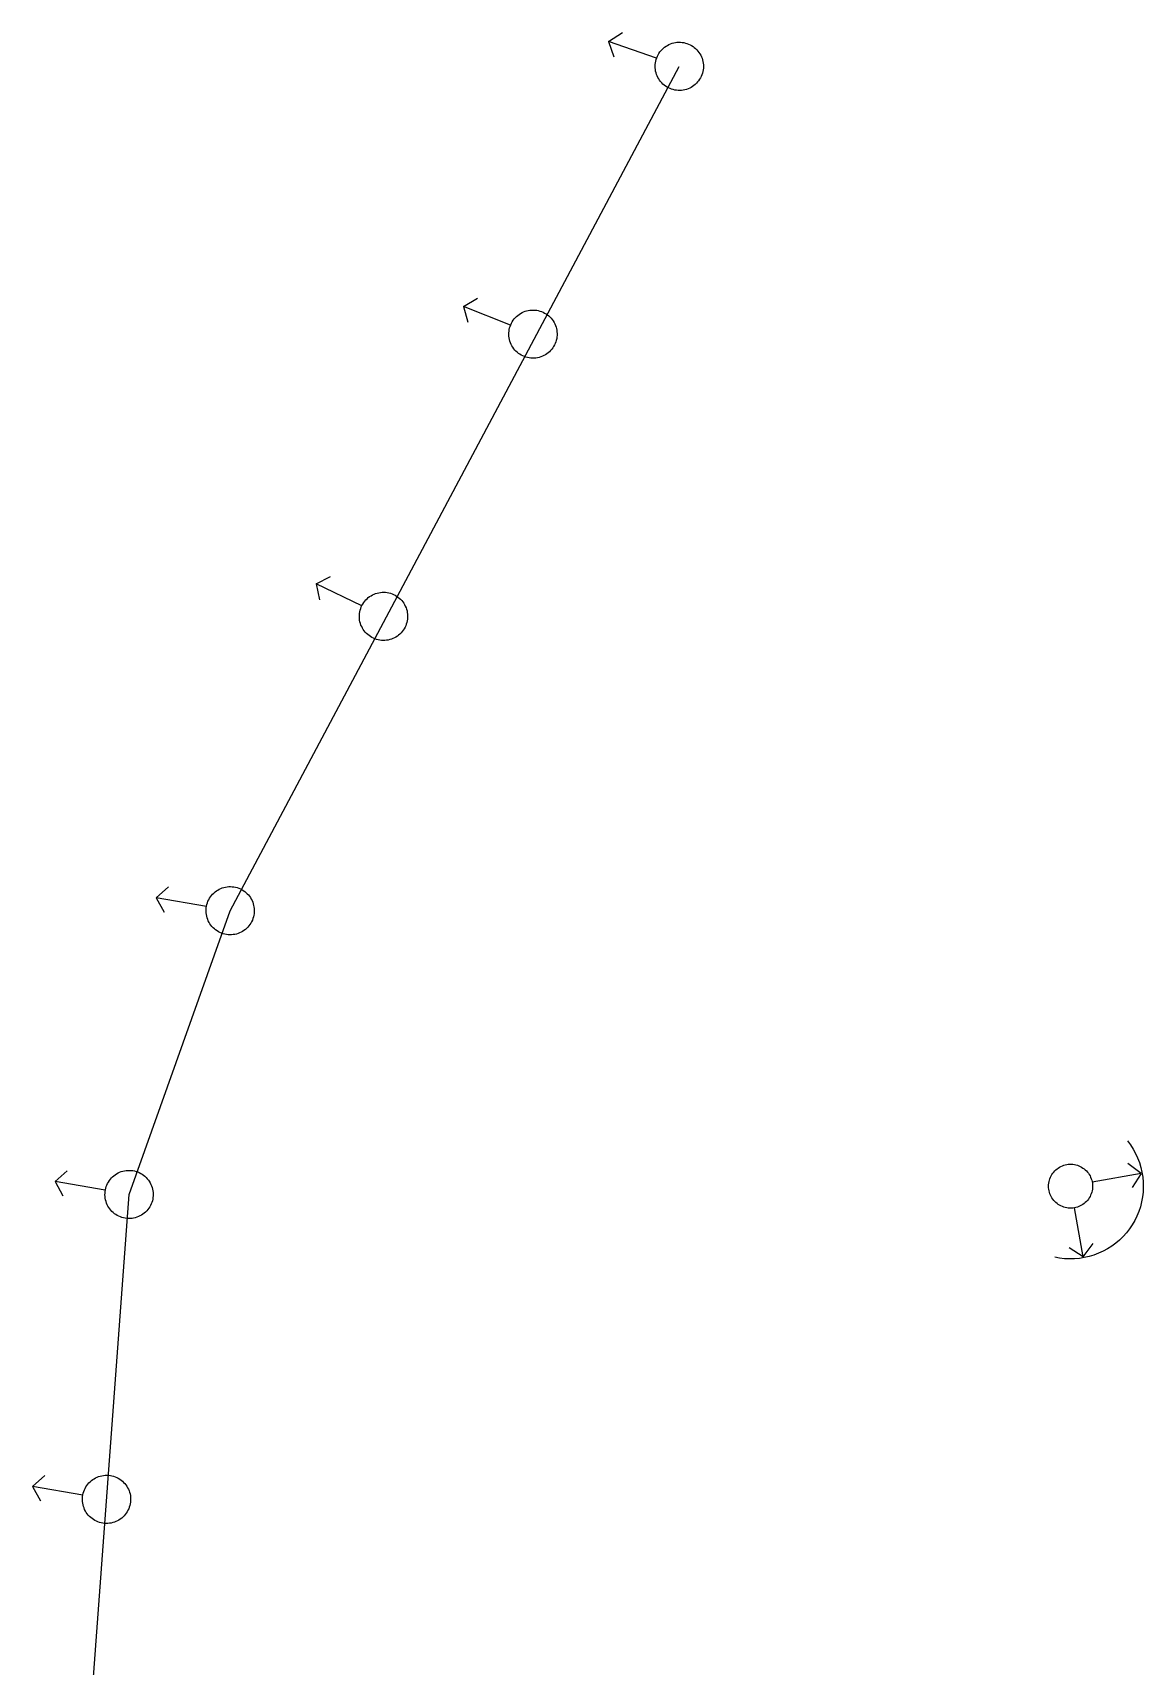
# Model space of a CAD drawing. Header units: inches. Extents: x 21905 to 29562, y 37649 to 43473.
# Drawn here: x 24341.4 to 24484.9, y 40447.8 to 40659.1 of the extents above; entities that cross this region are included whole.
import ezdxf

# ---------------------------------------------------------------- set-up
doc = ezdxf.new("R2010")
doc.units = ezdxf.units.IN
doc.header["$MEASUREMENT"] = 0

msp = doc.modelspace()

# ---------------------------------------------------------------- linework, layer by layer
for points in [[(24415.78, 40657.93), (24417.56, 40659.06)], [(24415.78, 40657.93), (24417.56, 40659.06)], [(24421.98, 40655.75), (24415.78, 40657.93)], [(24415.78, 40657.93), (24416.46, 40655.93)], [(24421.98, 40655.75), (24415.78, 40657.93)], [(24415.78, 40657.93), (24416.46, 40655.93)], [(24422.65, 40652.56), (24422.51, 40652.73), (24422.38, 40652.9), (24422.26, 40653.08), (24422.15, 40653.27), (24422.06, 40653.47), (24421.98, 40653.67), (24421.91, 40653.88), (24421.86, 40654.09), (24421.83, 40654.3), (24421.81, 40654.52), (24421.8, 40654.74), (24421.81, 40654.95), (24421.84, 40655.17), (24421.88, 40655.38), (24421.93, 40655.59), (24422, 40655.8), (24422.08, 40656), (24422.18, 40656.2), (24422.29, 40656.38), (24422.42, 40656.56), (24422.55, 40656.73), (24422.7, 40656.89), (24422.86, 40657.04), (24423.02, 40657.18), (24423.2, 40657.31), (24423.39, 40657.42), (24423.58, 40657.52), (24423.78, 40657.61), (24423.99, 40657.68), (24424.2, 40657.74), (24424.41, 40657.78), (24424.62, 40657.81), (24424.84, 40657.82), (24425.06, 40657.82), (24425.28, 40657.8), (24425.49, 40657.77), (24425.7, 40657.72), (24425.91, 40657.66), (24426.12, 40657.58), (24426.31, 40657.49), (24426.5, 40657.39), (24426.69, 40657.27), (24426.86, 40657.14), (24427.03, 40657), (24427.18, 40656.85), (24427.33, 40656.68), (24427.46, 40656.51), (24427.58, 40656.33), (24427.69, 40656.14), (24427.78, 40655.94), (24427.86, 40655.74), (24427.92, 40655.53), (24427.97, 40655.32), (24428.01, 40655.11), (24428.03, 40654.89), (24428.03, 40654.67), (24428.03, 40654.46), (24428, 40654.24), (24427.96, 40654.03), (24427.91, 40653.82), (24427.84, 40653.61), (24427.75, 40653.41), (24427.66, 40653.21), (24427.54, 40653.03), (24427.42, 40652.85), (24427.29, 40652.68), (24427.14, 40652.52), (24426.98, 40652.37), (24426.81, 40652.23), (24426.63, 40652.1), (24426.45, 40651.99), (24426.26, 40651.89), (24426.06, 40651.8), (24425.85, 40651.73), (24425.64, 40651.67), (24425.43, 40651.63), (24425.21, 40651.6), (24425, 40651.59), (24424.78, 40651.59), (24424.56, 40651.61), (24424.35, 40651.64), (24424.13, 40651.69), (24423.93, 40651.75), (24423.72, 40651.83), (24423.52, 40651.92), (24423.33, 40652.02), (24423.15, 40652.14), (24422.97, 40652.27), (24422.81, 40652.41), (24422.65, 40652.56)], [(24422.65, 40652.56), (24422.51, 40652.73), (24422.38, 40652.9), (24422.26, 40653.08), (24422.15, 40653.27), (24422.06, 40653.47), (24421.98, 40653.67), (24421.91, 40653.88), (24421.86, 40654.09), (24421.83, 40654.3), (24421.81, 40654.52), (24421.8, 40654.74), (24421.81, 40654.95), (24421.84, 40655.17), (24421.88, 40655.38), (24421.93, 40655.59), (24422, 40655.8), (24422.08, 40656), (24422.18, 40656.2), (24422.29, 40656.38), (24422.42, 40656.56), (24422.55, 40656.73), (24422.7, 40656.89), (24422.86, 40657.04), (24423.02, 40657.18), (24423.2, 40657.31), (24423.39, 40657.42), (24423.58, 40657.52), (24423.78, 40657.61), (24423.99, 40657.68), (24424.2, 40657.74), (24424.41, 40657.78), (24424.62, 40657.81), (24424.84, 40657.82), (24425.06, 40657.82), (24425.28, 40657.8), (24425.49, 40657.77), (24425.7, 40657.72), (24425.91, 40657.66), (24426.12, 40657.58), (24426.31, 40657.49), (24426.5, 40657.39), (24426.69, 40657.27), (24426.86, 40657.14), (24427.03, 40657), (24427.18, 40656.85), (24427.33, 40656.68), (24427.46, 40656.51), (24427.58, 40656.33), (24427.69, 40656.14), (24427.78, 40655.94), (24427.86, 40655.74), (24427.92, 40655.53), (24427.97, 40655.32), (24428.01, 40655.11), (24428.03, 40654.89), (24428.03, 40654.67), (24428.03, 40654.46), (24428, 40654.24), (24427.96, 40654.03), (24427.91, 40653.82), (24427.84, 40653.61), (24427.75, 40653.41), (24427.66, 40653.21), (24427.54, 40653.03), (24427.42, 40652.85), (24427.29, 40652.68), (24427.14, 40652.52), (24426.98, 40652.37), (24426.81, 40652.23), (24426.63, 40652.1), (24426.45, 40651.99), (24426.26, 40651.89), (24426.06, 40651.8), (24425.85, 40651.73), (24425.64, 40651.67), (24425.43, 40651.63), (24425.21, 40651.6), (24425, 40651.59), (24424.78, 40651.59), (24424.56, 40651.61), (24424.35, 40651.64), (24424.13, 40651.69), (24423.93, 40651.75), (24423.72, 40651.83), (24423.52, 40651.92), (24423.33, 40652.02), (24423.15, 40652.14), (24422.97, 40652.27), (24422.81, 40652.41), (24422.65, 40652.56)], [(24342.7, 40358.43), (24353.81, 40508.85), (24366.88, 40545.54), (24424.92, 40654.7)], [(24342.7, 40358.43), (24353.81, 40508.85), (24366.88, 40545.54), (24424.92, 40654.7)], [(24397.01, 40623.67), (24398.83, 40624.73)], [(24397.01, 40623.67), (24398.83, 40624.73)], [(24403.11, 40621.24), (24397.01, 40623.67)], [(24397.01, 40623.67), (24397.61, 40621.65)], [(24403.11, 40621.24), (24397.01, 40623.67)], [(24397.01, 40623.67), (24397.61, 40621.65)], [(24403.66, 40618.03), (24403.52, 40618.2), (24403.4, 40618.38), (24403.28, 40618.57), (24403.19, 40618.76), (24403.1, 40618.96), (24403.03, 40619.17), (24402.97, 40619.38), (24402.93, 40619.59), (24402.9, 40619.81), (24402.89, 40620.02), (24402.89, 40620.24), (24402.91, 40620.46), (24402.95, 40620.67), (24402.99, 40620.88), (24403.06, 40621.09), (24403.14, 40621.3), (24403.23, 40621.49), (24403.33, 40621.68), (24403.45, 40621.87), (24403.58, 40622.04), (24403.72, 40622.2), (24403.88, 40622.36), (24404.04, 40622.5), (24404.21, 40622.63), (24404.4, 40622.75), (24404.59, 40622.86), (24404.78, 40622.95), (24404.99, 40623.03), (24405.19, 40623.09), (24405.4, 40623.14), (24405.62, 40623.18), (24405.84, 40623.2), (24406.05, 40623.2), (24406.27, 40623.19), (24406.49, 40623.16), (24406.7, 40623.12), (24406.91, 40623.07), (24407.12, 40623), (24407.32, 40622.91), (24407.51, 40622.81), (24407.7, 40622.7), (24407.88, 40622.58), (24408.05, 40622.44), (24408.21, 40622.29), (24408.35, 40622.13), (24408.49, 40621.97), (24408.62, 40621.79), (24408.73, 40621.6), (24408.83, 40621.41), (24408.91, 40621.21), (24408.99, 40621), (24409.04, 40620.79), (24409.08, 40620.58), (24409.11, 40620.36), (24409.12, 40620.15), (24409.12, 40619.93), (24409.1, 40619.71), (24409.07, 40619.5), (24409.02, 40619.28), (24408.96, 40619.08), (24408.88, 40618.87), (24408.79, 40618.68), (24408.68, 40618.49), (24408.56, 40618.3), (24408.43, 40618.13), (24408.29, 40617.96), (24408.14, 40617.81), (24407.97, 40617.67), (24407.8, 40617.54), (24407.62, 40617.42), (24407.43, 40617.31), (24407.23, 40617.22), (24407.03, 40617.14), (24406.82, 40617.08), (24406.61, 40617.03), (24406.39, 40616.99), (24406.18, 40616.97), (24405.96, 40616.97), (24405.74, 40616.98), (24405.53, 40617), (24405.31, 40617.05), (24405.1, 40617.1), (24404.9, 40617.17), (24404.7, 40617.26), (24404.5, 40617.35), (24404.32, 40617.47), (24404.14, 40617.59), (24403.97, 40617.73), (24403.81, 40617.88), (24403.66, 40618.03)], [(24403.66, 40618.03), (24403.52, 40618.2), (24403.4, 40618.38), (24403.28, 40618.57), (24403.19, 40618.76), (24403.1, 40618.96), (24403.03, 40619.17), (24402.97, 40619.38), (24402.93, 40619.59), (24402.9, 40619.81), (24402.89, 40620.02), (24402.89, 40620.24), (24402.91, 40620.46), (24402.95, 40620.67), (24402.99, 40620.88), (24403.06, 40621.09), (24403.14, 40621.3), (24403.23, 40621.49), (24403.33, 40621.68), (24403.45, 40621.87), (24403.58, 40622.04), (24403.72, 40622.2), (24403.88, 40622.36), (24404.04, 40622.5), (24404.21, 40622.63), (24404.4, 40622.75), (24404.59, 40622.86), (24404.78, 40622.95), (24404.99, 40623.03), (24405.19, 40623.09), (24405.4, 40623.14), (24405.62, 40623.18), (24405.84, 40623.2), (24406.05, 40623.2), (24406.27, 40623.19), (24406.49, 40623.16), (24406.7, 40623.12), (24406.91, 40623.07), (24407.12, 40623), (24407.32, 40622.91), (24407.51, 40622.81), (24407.7, 40622.7), (24407.88, 40622.58), (24408.05, 40622.44), (24408.21, 40622.29), (24408.35, 40622.13), (24408.49, 40621.97), (24408.62, 40621.79), (24408.73, 40621.6), (24408.83, 40621.41), (24408.91, 40621.21), (24408.99, 40621), (24409.04, 40620.79), (24409.08, 40620.58), (24409.11, 40620.36), (24409.12, 40620.15), (24409.12, 40619.93), (24409.1, 40619.71), (24409.07, 40619.5), (24409.02, 40619.28), (24408.96, 40619.08), (24408.88, 40618.87), (24408.79, 40618.68), (24408.68, 40618.49), (24408.56, 40618.3), (24408.43, 40618.13), (24408.29, 40617.96), (24408.14, 40617.81), (24407.97, 40617.67), (24407.8, 40617.54), (24407.62, 40617.42), (24407.43, 40617.31), (24407.23, 40617.22), (24407.03, 40617.14), (24406.82, 40617.08), (24406.61, 40617.03), (24406.39, 40616.99), (24406.18, 40616.97), (24405.96, 40616.97), (24405.74, 40616.98), (24405.53, 40617), (24405.31, 40617.05), (24405.1, 40617.1), (24404.9, 40617.17), (24404.7, 40617.26), (24404.5, 40617.35), (24404.32, 40617.47), (24404.14, 40617.59), (24403.97, 40617.73), (24403.81, 40617.88), (24403.66, 40618.03)], [(24377.97, 40587.8), (24379.86, 40588.73)], [(24377.97, 40587.8), (24379.86, 40588.73)], [(24383.89, 40584.95), (24377.97, 40587.8)], [(24377.97, 40587.8), (24378.42, 40585.75)], [(24383.89, 40584.95), (24377.97, 40587.8)], [(24377.97, 40587.8), (24378.42, 40585.75)], [(24384.2, 40581.71), (24384.08, 40581.89), (24383.97, 40582.08), (24383.87, 40582.27), (24383.78, 40582.47), (24383.71, 40582.68), (24383.65, 40582.89), (24383.61, 40583.1), (24383.59, 40583.32), (24383.57, 40583.53), (24383.58, 40583.75), (24383.6, 40583.97), (24383.63, 40584.18), (24383.68, 40584.4), (24383.74, 40584.6), (24383.82, 40584.81), (24383.91, 40585), (24384.02, 40585.19), (24384.14, 40585.38), (24384.27, 40585.55), (24384.41, 40585.72), (24384.56, 40585.87), (24384.73, 40586.01), (24384.9, 40586.14), (24385.08, 40586.26), (24385.27, 40586.37), (24385.47, 40586.46), (24385.67, 40586.54), (24385.88, 40586.6), (24386.09, 40586.65), (24386.31, 40586.68), (24386.52, 40586.7), (24386.74, 40586.71), (24386.96, 40586.7), (24387.17, 40586.67), (24387.39, 40586.63), (24387.6, 40586.57), (24387.8, 40586.5), (24388, 40586.42), (24388.2, 40586.32), (24388.38, 40586.21), (24388.56, 40586.08), (24388.73, 40585.95), (24388.89, 40585.8), (24389.04, 40585.64), (24389.18, 40585.47), (24389.3, 40585.29), (24389.41, 40585.11), (24389.51, 40584.91), (24389.6, 40584.71), (24389.67, 40584.51), (24389.73, 40584.3), (24389.77, 40584.08), (24389.79, 40583.87), (24389.81, 40583.65), (24389.8, 40583.43), (24389.78, 40583.22), (24389.75, 40583), (24389.7, 40582.79), (24389.64, 40582.58), (24389.56, 40582.38), (24389.47, 40582.18), (24389.36, 40581.99), (24389.24, 40581.81), (24389.11, 40581.63), (24388.97, 40581.47), (24388.82, 40581.31), (24388.65, 40581.17), (24388.48, 40581.04), (24388.3, 40580.92), (24388.11, 40580.82), (24387.91, 40580.72), (24387.71, 40580.65), (24387.5, 40580.58), (24387.29, 40580.53), (24387.07, 40580.5), (24386.86, 40580.48), (24386.64, 40580.48), (24386.42, 40580.49), (24386.21, 40580.51), (24385.99, 40580.55), (24385.78, 40580.61), (24385.58, 40580.68), (24385.38, 40580.77), (24385.18, 40580.86), (24385, 40580.98), (24384.82, 40581.1), (24384.65, 40581.24), (24384.49, 40581.39), (24384.34, 40581.54), (24384.2, 40581.71)], [(24384.2, 40581.71), (24384.08, 40581.89), (24383.97, 40582.08), (24383.87, 40582.27), (24383.78, 40582.47), (24383.71, 40582.68), (24383.65, 40582.89), (24383.61, 40583.1), (24383.59, 40583.32), (24383.57, 40583.53), (24383.58, 40583.75), (24383.6, 40583.97), (24383.63, 40584.18), (24383.68, 40584.4), (24383.74, 40584.6), (24383.82, 40584.81), (24383.91, 40585), (24384.02, 40585.19), (24384.14, 40585.38), (24384.27, 40585.55), (24384.41, 40585.72), (24384.56, 40585.87), (24384.73, 40586.01), (24384.9, 40586.14), (24385.08, 40586.26), (24385.27, 40586.37), (24385.47, 40586.46), (24385.67, 40586.54), (24385.88, 40586.6), (24386.09, 40586.65), (24386.31, 40586.68), (24386.52, 40586.7), (24386.74, 40586.71), (24386.96, 40586.7), (24387.17, 40586.67), (24387.39, 40586.63), (24387.6, 40586.57), (24387.8, 40586.5), (24388, 40586.42), (24388.2, 40586.32), (24388.38, 40586.21), (24388.56, 40586.08), (24388.73, 40585.95), (24388.89, 40585.8), (24389.04, 40585.64), (24389.18, 40585.47), (24389.3, 40585.29), (24389.41, 40585.11), (24389.51, 40584.91), (24389.6, 40584.71), (24389.67, 40584.51), (24389.73, 40584.3), (24389.77, 40584.08), (24389.79, 40583.87), (24389.81, 40583.65), (24389.8, 40583.43), (24389.78, 40583.22), (24389.75, 40583), (24389.7, 40582.79), (24389.64, 40582.58), (24389.56, 40582.38), (24389.47, 40582.18), (24389.36, 40581.99), (24389.24, 40581.81), (24389.11, 40581.63), (24388.97, 40581.47), (24388.82, 40581.31), (24388.65, 40581.17), (24388.48, 40581.04), (24388.3, 40580.92), (24388.11, 40580.82), (24387.91, 40580.72), (24387.71, 40580.65), (24387.5, 40580.58), (24387.29, 40580.53), (24387.07, 40580.5), (24386.86, 40580.48), (24386.64, 40580.48), (24386.42, 40580.49), (24386.21, 40580.51), (24385.99, 40580.55), (24385.78, 40580.61), (24385.58, 40580.68), (24385.38, 40580.77), (24385.18, 40580.86), (24385, 40580.98), (24384.82, 40581.1), (24384.65, 40581.24), (24384.49, 40581.39), (24384.34, 40581.54), (24384.2, 40581.71)], [(24357.33, 40547.2), (24358.9, 40548.61)], [(24357.33, 40547.2), (24358.9, 40548.61)], [(24363.81, 40546.08), (24357.33, 40547.2)], [(24357.33, 40547.2), (24358.33, 40545.34)], [(24363.81, 40546.08), (24357.33, 40547.2)], [(24357.33, 40547.2), (24358.33, 40545.34)], [(24365, 40543.05), (24364.83, 40543.18), (24364.67, 40543.33), (24364.52, 40543.49), (24364.39, 40543.66), (24364.26, 40543.84), (24364.15, 40544.03), (24364.05, 40544.22), (24363.97, 40544.42), (24363.89, 40544.63), (24363.84, 40544.84), (24363.8, 40545.05), (24363.77, 40545.27), (24363.76, 40545.48), (24363.76, 40545.7), (24363.78, 40545.92), (24363.82, 40546.13), (24363.87, 40546.34), (24363.93, 40546.55), (24364.01, 40546.76), (24364.1, 40546.95), (24364.2, 40547.14), (24364.32, 40547.32), (24364.45, 40547.5), (24364.6, 40547.66), (24364.75, 40547.82), (24364.92, 40547.96), (24365.09, 40548.09), (24365.27, 40548.21), (24365.46, 40548.31), (24365.66, 40548.41), (24365.86, 40548.48), (24366.07, 40548.55), (24366.28, 40548.6), (24366.5, 40548.63), (24366.71, 40548.65), (24366.93, 40548.65), (24367.15, 40548.64), (24367.36, 40548.61), (24367.58, 40548.57), (24367.79, 40548.52), (24367.99, 40548.44), (24368.19, 40548.36), (24368.39, 40548.26), (24368.57, 40548.15), (24368.75, 40548.02), (24368.92, 40547.89), (24369.08, 40547.74), (24369.23, 40547.58), (24369.37, 40547.41), (24369.49, 40547.23), (24369.6, 40547.04), (24369.7, 40546.85), (24369.79, 40546.65), (24369.86, 40546.44), (24369.91, 40546.23), (24369.95, 40546.02), (24369.98, 40545.81), (24369.99, 40545.59), (24369.99, 40545.37), (24369.97, 40545.15), (24369.93, 40544.94), (24369.89, 40544.73), (24369.82, 40544.52), (24369.74, 40544.32), (24369.65, 40544.12), (24369.55, 40543.93), (24369.43, 40543.75), (24369.3, 40543.57), (24369.15, 40543.41), (24369, 40543.25), (24368.84, 40543.11), (24368.66, 40542.98), (24368.48, 40542.86), (24368.29, 40542.76), (24368.09, 40542.67), (24367.89, 40542.59), (24367.68, 40542.52), (24367.47, 40542.48), (24367.25, 40542.44), (24367.04, 40542.42), (24366.82, 40542.42), (24366.6, 40542.43), (24366.39, 40542.46), (24366.17, 40542.5), (24365.96, 40542.56), (24365.76, 40542.63), (24365.56, 40542.71), (24365.36, 40542.81), (24365.18, 40542.92), (24365, 40543.05)], [(24365, 40543.05), (24364.83, 40543.18), (24364.67, 40543.33), (24364.52, 40543.49), (24364.39, 40543.66), (24364.26, 40543.84), (24364.15, 40544.03), (24364.05, 40544.22), (24363.97, 40544.42), (24363.89, 40544.63), (24363.84, 40544.84), (24363.8, 40545.05), (24363.77, 40545.27), (24363.76, 40545.48), (24363.76, 40545.7), (24363.78, 40545.92), (24363.82, 40546.13), (24363.87, 40546.34), (24363.93, 40546.55), (24364.01, 40546.76), (24364.1, 40546.95), (24364.2, 40547.14), (24364.32, 40547.32), (24364.45, 40547.5), (24364.6, 40547.66), (24364.75, 40547.82), (24364.92, 40547.96), (24365.09, 40548.09), (24365.27, 40548.21), (24365.46, 40548.31), (24365.66, 40548.41), (24365.86, 40548.48), (24366.07, 40548.55), (24366.28, 40548.6), (24366.5, 40548.63), (24366.71, 40548.65), (24366.93, 40548.65), (24367.15, 40548.64), (24367.36, 40548.61), (24367.58, 40548.57), (24367.79, 40548.52), (24367.99, 40548.44), (24368.19, 40548.36), (24368.39, 40548.26), (24368.57, 40548.15), (24368.75, 40548.02), (24368.92, 40547.89), (24369.08, 40547.74), (24369.23, 40547.58), (24369.37, 40547.41), (24369.49, 40547.23), (24369.6, 40547.04), (24369.7, 40546.85), (24369.79, 40546.65), (24369.86, 40546.44), (24369.91, 40546.23), (24369.95, 40546.02), (24369.98, 40545.81), (24369.99, 40545.59), (24369.99, 40545.37), (24369.97, 40545.15), (24369.93, 40544.94), (24369.89, 40544.73), (24369.82, 40544.52), (24369.74, 40544.32), (24369.65, 40544.12), (24369.55, 40543.93), (24369.43, 40543.75), (24369.3, 40543.57), (24369.15, 40543.41), (24369, 40543.25), (24368.84, 40543.11), (24368.66, 40542.98), (24368.48, 40542.86), (24368.29, 40542.76), (24368.09, 40542.67), (24367.89, 40542.59), (24367.68, 40542.52), (24367.47, 40542.48), (24367.25, 40542.44), (24367.04, 40542.42), (24366.82, 40542.42), (24366.6, 40542.43), (24366.39, 40542.46), (24366.17, 40542.5), (24365.96, 40542.56), (24365.76, 40542.63), (24365.56, 40542.71), (24365.36, 40542.81), (24365.18, 40542.92), (24365, 40543.05)], [(24482.83, 40515.78), (24483.22, 40515.26), (24483.57, 40514.72), (24483.88, 40514.15), (24484.15, 40513.57), (24484.38, 40512.97), (24484.56, 40512.35), (24484.71, 40511.73), (24484.81, 40511.09), (24484.87, 40510.45), (24484.88, 40509.81), (24484.86, 40509.16), (24484.78, 40508.53), (24484.67, 40507.89), (24484.51, 40507.27), (24484.3, 40506.66), (24484.06, 40506.06), (24483.78, 40505.48), (24483.45, 40504.93), (24483.09, 40504.39), (24482.7, 40503.89), (24482.27, 40503.41), (24481.81, 40502.96), (24481.32, 40502.54), (24480.8, 40502.16), (24480.26, 40501.81), (24479.69, 40501.51), (24479.11, 40501.24), (24478.51, 40501.01), (24477.89, 40500.83), (24477.26, 40500.68), (24476.63, 40500.58), (24475.99, 40500.53), (24475.34, 40500.51), (24474.7, 40500.54), (24474.06, 40500.62), (24473.43, 40500.74)], [(24484.59, 40511.55), (24482.88, 40512.84)], [(24344.26, 40510.51), (24345.83, 40511.92)], [(24344.26, 40510.51), (24345.83, 40511.92)], [(24351.93, 40506.36), (24351.76, 40506.5), (24351.6, 40506.65), (24351.45, 40506.81), (24351.32, 40506.98), (24351.19, 40507.15), (24351.08, 40507.34), (24350.98, 40507.53), (24350.9, 40507.73), (24350.83, 40507.94), (24350.77, 40508.15), (24350.73, 40508.36), (24350.7, 40508.58), (24350.69, 40508.8), (24350.7, 40509.01), (24350.71, 40509.23), (24350.75, 40509.45), (24350.8, 40509.66), (24350.86, 40509.87), (24350.94, 40510.07), (24351.03, 40510.27), (24351.14, 40510.46), (24351.26, 40510.64), (24351.39, 40510.81), (24351.53, 40510.98), (24351.68, 40511.13), (24351.85, 40511.27), (24352.02, 40511.4), (24352.2, 40511.52), (24352.39, 40511.63), (24352.59, 40511.72), (24352.79, 40511.8), (24353, 40511.86), (24353.21, 40511.91), (24353.43, 40511.94), (24353.65, 40511.96), (24353.86, 40511.97), (24354.08, 40511.95), (24354.3, 40511.93), (24354.51, 40511.89), (24354.72, 40511.83), (24354.93, 40511.76), (24355.13, 40511.67), (24355.32, 40511.57), (24355.51, 40511.46), (24355.68, 40511.34), (24355.85, 40511.2), (24356.01, 40511.05), (24356.16, 40510.89), (24356.3, 40510.72), (24356.42, 40510.55), (24356.53, 40510.36), (24356.63, 40510.16), (24356.72, 40509.96), (24356.79, 40509.76), (24356.84, 40509.55), (24356.89, 40509.34), (24356.91, 40509.12), (24356.92, 40508.9), (24356.92, 40508.68), (24356.9, 40508.47), (24356.87, 40508.25), (24356.82, 40508.04), (24356.75, 40507.83), (24356.68, 40507.63), (24356.58, 40507.43), (24356.48, 40507.24), (24356.36, 40507.06), (24356.23, 40506.89), (24356.09, 40506.72), (24355.93, 40506.57), (24355.77, 40506.43), (24355.59, 40506.3), (24355.41, 40506.18), (24355.22, 40506.07), (24355.02, 40505.98), (24354.82, 40505.9), (24354.61, 40505.84), (24354.4, 40505.79), (24354.19, 40505.76), (24353.97, 40505.74), (24353.75, 40505.73), (24353.53, 40505.74), (24353.32, 40505.77), (24353.1, 40505.81), (24352.89, 40505.87), (24352.69, 40505.94), (24352.49, 40506.03), (24352.29, 40506.12), (24352.11, 40506.24), (24351.93, 40506.36)], [(24351.93, 40506.36), (24351.76, 40506.5), (24351.6, 40506.65), (24351.45, 40506.81), (24351.32, 40506.98), (24351.19, 40507.15), (24351.08, 40507.34), (24350.98, 40507.53), (24350.9, 40507.73), (24350.83, 40507.94), (24350.77, 40508.15), (24350.73, 40508.36), (24350.7, 40508.58), (24350.69, 40508.8), (24350.7, 40509.01), (24350.71, 40509.23), (24350.75, 40509.45), (24350.8, 40509.66), (24350.86, 40509.87), (24350.94, 40510.07), (24351.03, 40510.27), (24351.14, 40510.46), (24351.26, 40510.64), (24351.39, 40510.81), (24351.53, 40510.98), (24351.68, 40511.13), (24351.85, 40511.27), (24352.02, 40511.4), (24352.2, 40511.52), (24352.39, 40511.63), (24352.59, 40511.72), (24352.79, 40511.8), (24353, 40511.86), (24353.21, 40511.91), (24353.43, 40511.94), (24353.65, 40511.96), (24353.86, 40511.97), (24354.08, 40511.95), (24354.3, 40511.93), (24354.51, 40511.89), (24354.72, 40511.83), (24354.93, 40511.76), (24355.13, 40511.67), (24355.32, 40511.57), (24355.51, 40511.46), (24355.68, 40511.34), (24355.85, 40511.2), (24356.01, 40511.05), (24356.16, 40510.89), (24356.3, 40510.72), (24356.42, 40510.55), (24356.53, 40510.36), (24356.63, 40510.16), (24356.72, 40509.96), (24356.79, 40509.76), (24356.84, 40509.55), (24356.89, 40509.34), (24356.91, 40509.12), (24356.92, 40508.9), (24356.92, 40508.68), (24356.9, 40508.47), (24356.87, 40508.25), (24356.82, 40508.04), (24356.75, 40507.83), (24356.68, 40507.63), (24356.58, 40507.43), (24356.48, 40507.24), (24356.36, 40507.06), (24356.23, 40506.89), (24356.09, 40506.72), (24355.93, 40506.57), (24355.77, 40506.43), (24355.59, 40506.3), (24355.41, 40506.18), (24355.22, 40506.07), (24355.02, 40505.98), (24354.82, 40505.9), (24354.61, 40505.84), (24354.4, 40505.79), (24354.19, 40505.76), (24353.97, 40505.74), (24353.75, 40505.73), (24353.53, 40505.74), (24353.32, 40505.77), (24353.1, 40505.81), (24352.89, 40505.87), (24352.69, 40505.94), (24352.49, 40506.03), (24352.29, 40506.12), (24352.11, 40506.24), (24351.93, 40506.36)], [(24478.33, 40509.91), (24478.32, 40509.72), (24478.3, 40509.52), (24478.27, 40509.32), (24478.22, 40509.13), (24478.16, 40508.94), (24478.08, 40508.76), (24478, 40508.58), (24477.9, 40508.41), (24477.79, 40508.24), (24477.66, 40508.08), (24477.53, 40507.94), (24477.39, 40507.8), (24477.23, 40507.67), (24477.07, 40507.55), (24476.91, 40507.45), (24476.73, 40507.36), (24476.55, 40507.28), (24476.36, 40507.21), (24476.17, 40507.15), (24475.98, 40507.11), (24475.78, 40507.08), (24475.58, 40507.07), (24475.38, 40507.07), (24475.18, 40507.08), (24474.99, 40507.11), (24474.79, 40507.15), (24474.6, 40507.21), (24474.42, 40507.28), (24474.23, 40507.36), (24474.06, 40507.45), (24473.89, 40507.55), (24473.73, 40507.67), (24473.58, 40507.8), (24473.43, 40507.94), (24473.3, 40508.08), (24473.18, 40508.24), (24473.07, 40508.41), (24472.97, 40508.58), (24472.88, 40508.76), (24472.81, 40508.94), (24472.75, 40509.13), (24472.7, 40509.32), (24472.66, 40509.52), (24472.64, 40509.72), (24472.64, 40509.91), (24472.64, 40510.11), (24472.66, 40510.31), (24472.7, 40510.51), (24472.75, 40510.7), (24472.81, 40510.89), (24472.88, 40511.07), (24472.97, 40511.25), (24473.07, 40511.42), (24473.18, 40511.59), (24473.3, 40511.74), (24473.43, 40511.89), (24473.58, 40512.03), (24473.73, 40512.16), (24473.89, 40512.27), (24474.06, 40512.38), (24474.23, 40512.47), (24474.42, 40512.55), (24474.6, 40512.62), (24474.79, 40512.68), (24474.99, 40512.72), (24475.18, 40512.75), (24475.38, 40512.76), (24475.58, 40512.76), (24475.78, 40512.75), (24475.98, 40512.72), (24476.17, 40512.68), (24476.36, 40512.62), (24476.55, 40512.55), (24476.73, 40512.47), (24476.91, 40512.38), (24477.07, 40512.27), (24477.23, 40512.16), (24477.39, 40512.03), (24477.53, 40511.89), (24477.66, 40511.74), (24477.79, 40511.59), (24477.9, 40511.42), (24478, 40511.25), (24478.08, 40511.07), (24478.16, 40510.89), (24478.22, 40510.7), (24478.27, 40510.51), (24478.3, 40510.31), (24478.32, 40510.11), (24478.33, 40509.91)], [(24484.59, 40511.55), (24478.28, 40510.42)], [(24484.59, 40511.55), (24483.44, 40509.75)], [(24350.74, 40509.39), (24344.26, 40510.51)], [(24344.26, 40510.51), (24345.26, 40508.66)], [(24350.74, 40509.39), (24344.26, 40510.51)], [(24344.26, 40510.51), (24345.26, 40508.66)], [(24477.12, 40500.8), (24475.99, 40507.11)], [(24477.12, 40500.8), (24478.41, 40502.51)], [(24477.12, 40500.8), (24475.32, 40501.96)], [(24341.35, 40471.09), (24342.92, 40472.5)], [(24341.35, 40471.09), (24342.92, 40472.5)], [(24347.83, 40469.97), (24341.35, 40471.09)], [(24341.35, 40471.09), (24342.35, 40469.24)], [(24347.83, 40469.97), (24341.35, 40471.09)], [(24341.35, 40471.09), (24342.35, 40469.24)], [(24349.02, 40466.94), (24348.85, 40467.08), (24348.69, 40467.23), (24348.54, 40467.39), (24348.41, 40467.56), (24348.28, 40467.74), (24348.17, 40467.92), (24348.07, 40468.12), (24347.99, 40468.32), (24347.92, 40468.52), (24347.86, 40468.73), (24347.82, 40468.95), (24347.79, 40469.16), (24347.78, 40469.38), (24347.79, 40469.6), (24347.8, 40469.81), (24347.84, 40470.03), (24347.89, 40470.24), (24347.95, 40470.45), (24348.03, 40470.65), (24348.12, 40470.85), (24348.23, 40471.04), (24348.35, 40471.22), (24348.48, 40471.4), (24348.62, 40471.56), (24348.77, 40471.71), (24348.94, 40471.86), (24349.11, 40471.99), (24349.29, 40472.1), (24349.48, 40472.21), (24349.68, 40472.3), (24349.88, 40472.38), (24350.09, 40472.44), (24350.3, 40472.49), (24350.52, 40472.53), (24350.74, 40472.54), (24350.95, 40472.55), (24351.17, 40472.54), (24351.39, 40472.51), (24351.6, 40472.47), (24351.81, 40472.41), (24352.02, 40472.34), (24352.22, 40472.26), (24352.41, 40472.16), (24352.6, 40472.05), (24352.77, 40471.92), (24352.94, 40471.78), (24353.1, 40471.63), (24353.25, 40471.48), (24353.39, 40471.31), (24353.51, 40471.13), (24353.62, 40470.94), (24353.72, 40470.75), (24353.81, 40470.55), (24353.88, 40470.34), (24353.93, 40470.13), (24353.98, 40469.92), (24354, 40469.7), (24354.01, 40469.48), (24354.01, 40469.27), (24353.99, 40469.05), (24353.96, 40468.84), (24353.91, 40468.62), (24353.84, 40468.42), (24353.77, 40468.21), (24353.67, 40468.02), (24353.57, 40467.83), (24353.45, 40467.64), (24353.32, 40467.47), (24353.18, 40467.31), (24353.02, 40467.15), (24352.86, 40467.01), (24352.68, 40466.88), (24352.5, 40466.76), (24352.31, 40466.65), (24352.11, 40466.56), (24351.91, 40466.48), (24351.7, 40466.42), (24351.49, 40466.37), (24351.28, 40466.34), (24351.06, 40466.32), (24350.84, 40466.32), (24350.62, 40466.33), (24350.41, 40466.35), (24350.19, 40466.4), (24349.98, 40466.45), (24349.78, 40466.52), (24349.58, 40466.61), (24349.38, 40466.71), (24349.2, 40466.82), (24349.02, 40466.94)], [(24349.02, 40466.94), (24348.85, 40467.08), (24348.69, 40467.23), (24348.54, 40467.39), (24348.41, 40467.56), (24348.28, 40467.74), (24348.17, 40467.92), (24348.07, 40468.12), (24347.99, 40468.32), (24347.92, 40468.52), (24347.86, 40468.73), (24347.82, 40468.95), (24347.79, 40469.16), (24347.78, 40469.38), (24347.79, 40469.6), (24347.8, 40469.81), (24347.84, 40470.03), (24347.89, 40470.24), (24347.95, 40470.45), (24348.03, 40470.65), (24348.12, 40470.85), (24348.23, 40471.04), (24348.35, 40471.22), (24348.48, 40471.4), (24348.62, 40471.56), (24348.77, 40471.71), (24348.94, 40471.86), (24349.11, 40471.99), (24349.29, 40472.1), (24349.48, 40472.21), (24349.68, 40472.3), (24349.88, 40472.38), (24350.09, 40472.44), (24350.3, 40472.49), (24350.52, 40472.53), (24350.74, 40472.54), (24350.95, 40472.55), (24351.17, 40472.54), (24351.39, 40472.51), (24351.6, 40472.47), (24351.81, 40472.41), (24352.02, 40472.34), (24352.22, 40472.26), (24352.41, 40472.16), (24352.6, 40472.05), (24352.77, 40471.92), (24352.94, 40471.78), (24353.1, 40471.63), (24353.25, 40471.48), (24353.39, 40471.31), (24353.51, 40471.13), (24353.62, 40470.94), (24353.72, 40470.75), (24353.81, 40470.55), (24353.88, 40470.34), (24353.93, 40470.13), (24353.98, 40469.92), (24354, 40469.7), (24354.01, 40469.48), (24354.01, 40469.27), (24353.99, 40469.05), (24353.96, 40468.84), (24353.91, 40468.62), (24353.84, 40468.42), (24353.77, 40468.21), (24353.67, 40468.02), (24353.57, 40467.83), (24353.45, 40467.64), (24353.32, 40467.47), (24353.18, 40467.31), (24353.02, 40467.15), (24352.86, 40467.01), (24352.68, 40466.88), (24352.5, 40466.76), (24352.31, 40466.65), (24352.11, 40466.56), (24351.91, 40466.48), (24351.7, 40466.42), (24351.49, 40466.37), (24351.28, 40466.34), (24351.06, 40466.32), (24350.84, 40466.32), (24350.62, 40466.33), (24350.41, 40466.35), (24350.19, 40466.4), (24349.98, 40466.45), (24349.78, 40466.52), (24349.58, 40466.61), (24349.38, 40466.71), (24349.2, 40466.82), (24349.02, 40466.94)]]:
    msp.add_lwpolyline(points)

doc.saveas('drawing.dxf')
